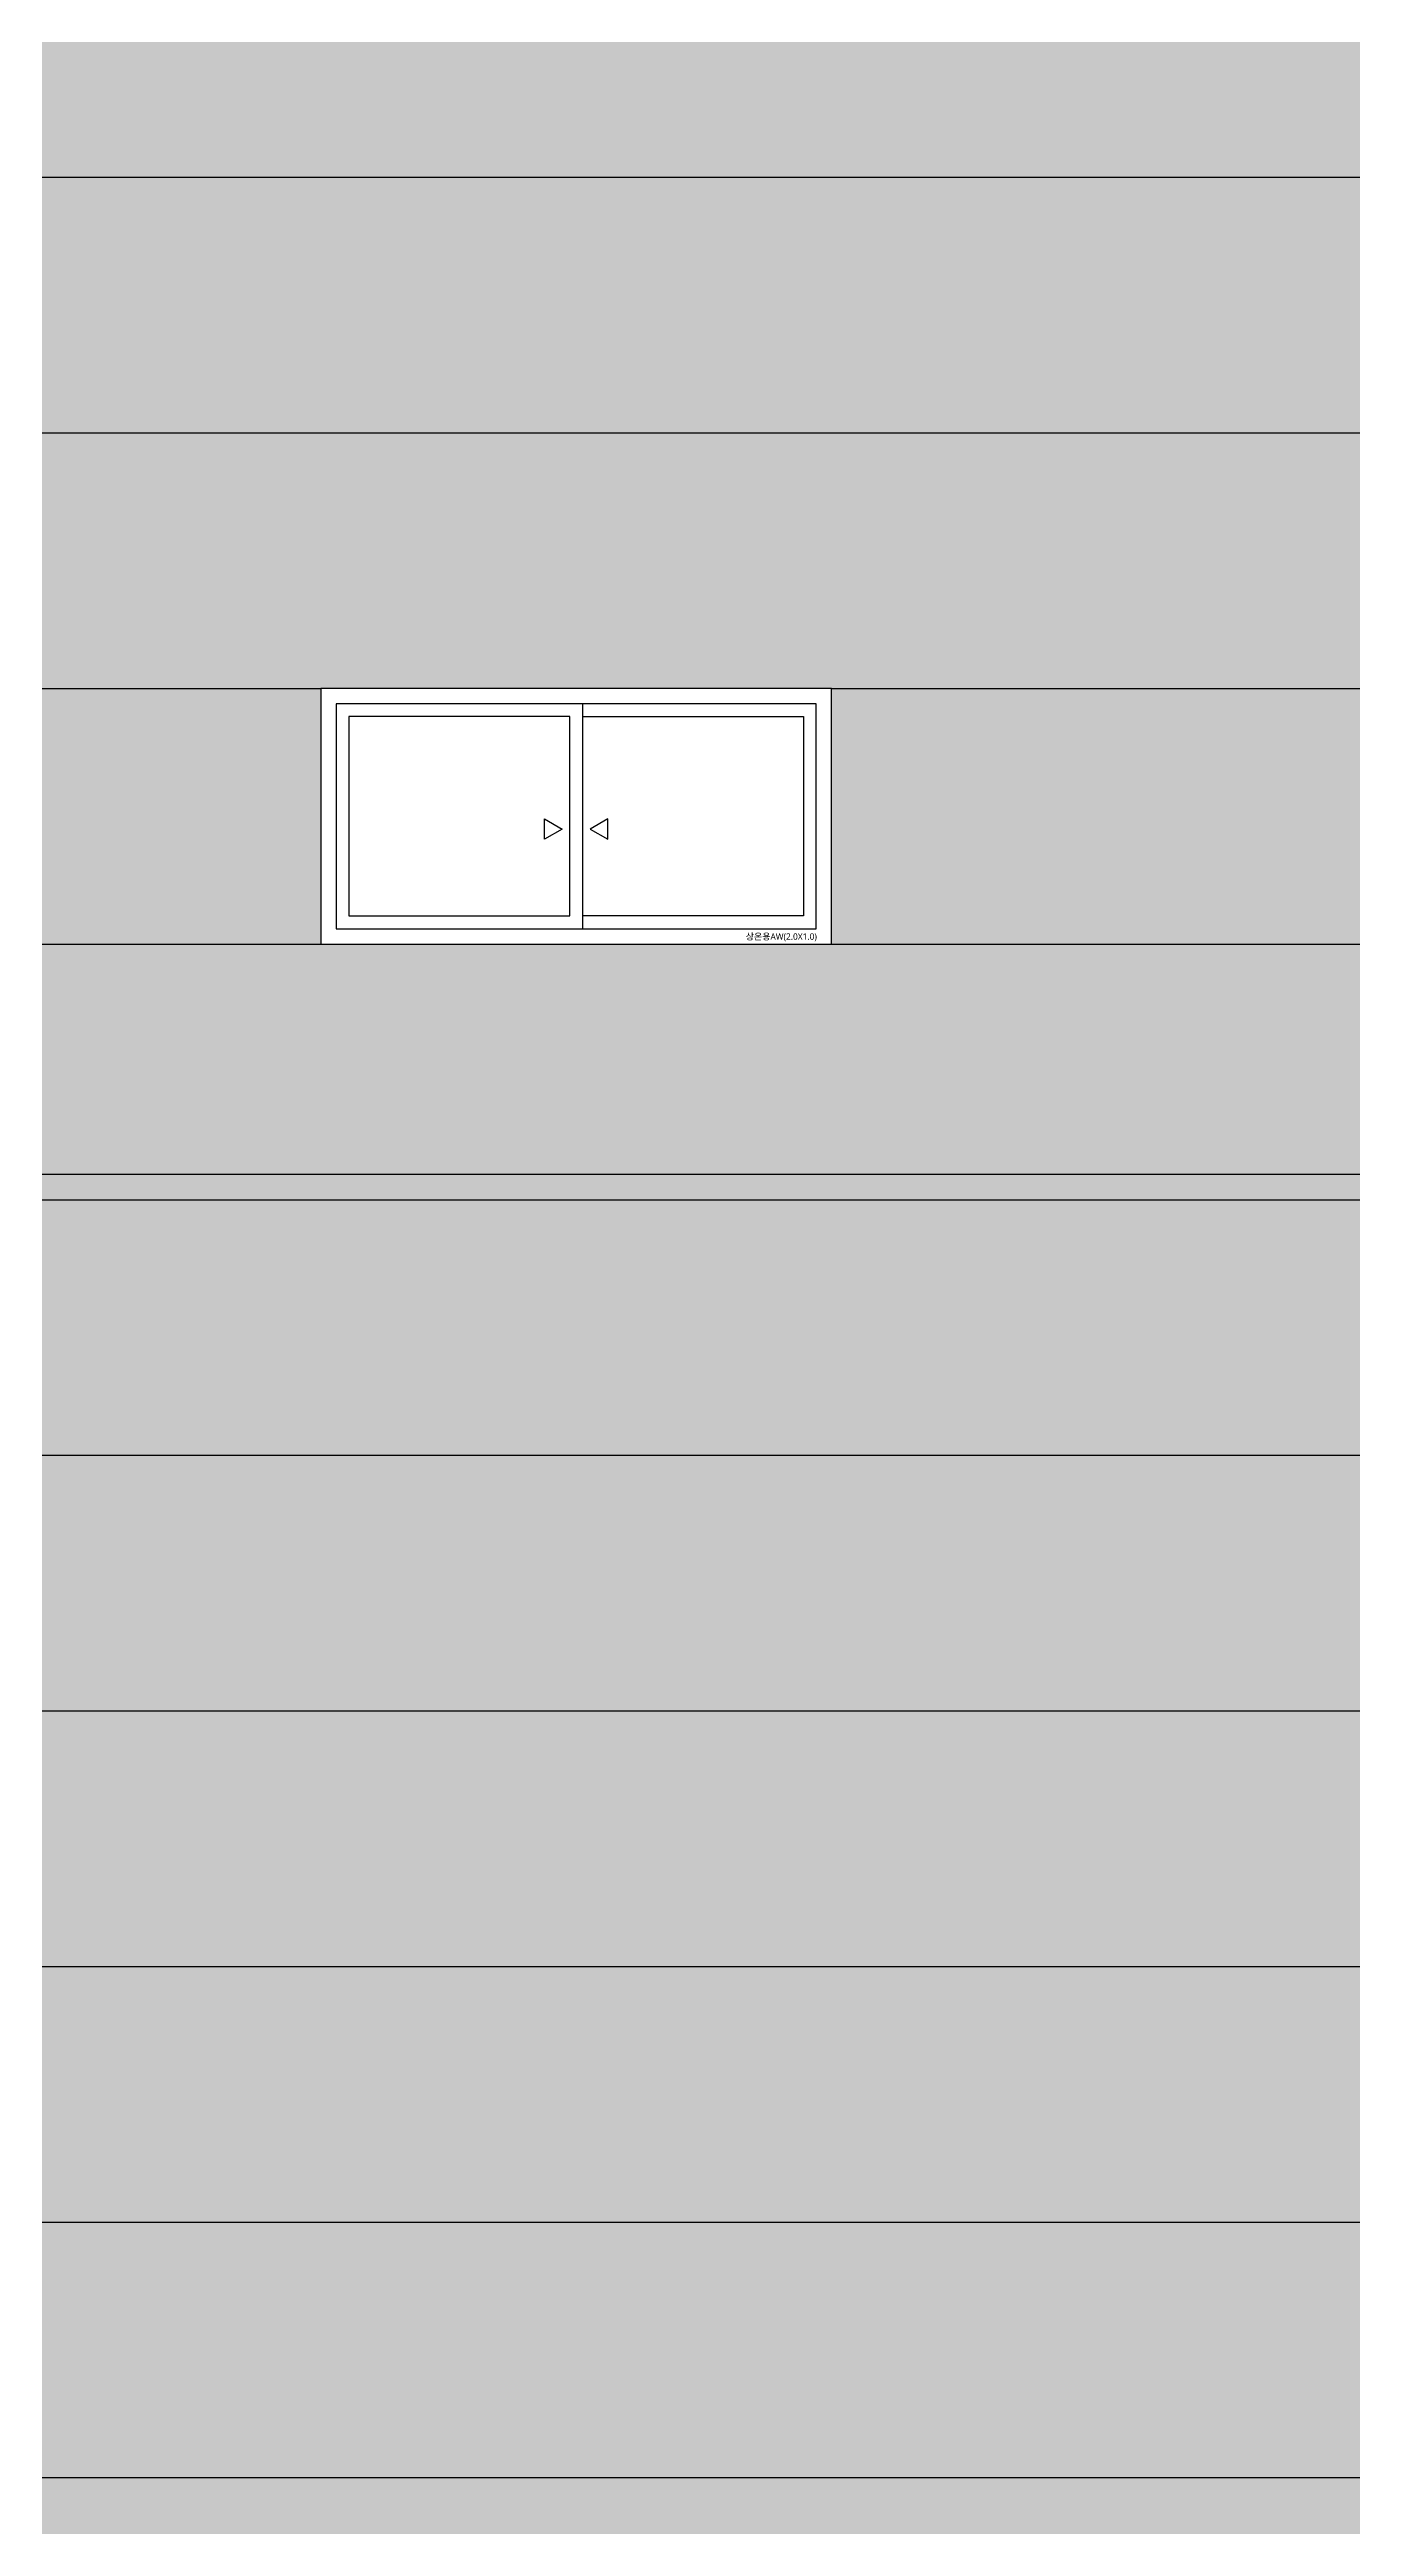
# Model space of a CAD drawing. Header units: millimetres. Extents: x 37653813 to 38677796, y 586285 to 874285.
# Drawn here: x 38251505 to 38256605, y 791351 to 801042 of the extents above; entities that cross this region are included whole.
import ezdxf

# ---------------------------------------------------------------- set-up
doc = ezdxf.new("R2010")
doc.units = ezdxf.units.MM
doc.header["$LTSCALE"] = 1000
doc.header["$MEASUREMENT"] = 0
doc.layers.get('0').update_dxf_attribs({"linetype": 'CONTINUOUS'})
doc.layers.get('Defpoints').update_dxf_attribs({"color": 161, "linetype": 'CONTINUOUS'})
for name, color, linetype in [('cen', 1, 'CONTINUOUS'), ('HAT-253', 253, 'CONTINUOUS'), ('WID', 4, 'CONTINUOUS'), ('WIN-G', 252, 'CONTINUOUS'), ('먹-흰색 255', 255, 'CONTINUOUS')]:
    doc.layers.add(name, color=color, linetype=linetype)
doc.styles.add('나눔바른고딕', font='NanumBarunGothic.ttf')

# ---------------------------------------------------------------- blocks, each defined once
blk = doc.blocks.new('AW(2.0X1.0)')
at = {"ltscale": 1000}
blk.add_wipeout([(887455, -28823.2), (889455, -28823.2), (889455, -27823.2), (887455, -27823.2)], dxfattribs=at).dxf.layer = 'WID'
at = {"layer": 'WID', "ltscale": 1000}
blk.add_line((888480, -27883.2), (888480, -28763.2), dxfattribs=at)
for points in [[(887455, -28823.2), (889455, -28823.2), (889455, -27823.2), (887455, -27823.2)], [(887515, -28763.2), (889395, -28763.2), (889395, -27883.2), (887515, -27883.2)]]:
    blk.add_lwpolyline(points, close=True, dxfattribs=at)
at = {"layer": 'WIN-G'}
for points in [[(888430, -27933.2), (887565, -27933.2), (887565, -28713.2), (888430, -28713.2)], [(888330.7, -28333.2), (888400, -28373.2), (888330.7, -28413.2)], [(888579.3, -28333.2), (888510, -28373.2), (888579.3, -28413.2)]]:
    blk.add_lwpolyline(points, close=True, dxfattribs=at)
blk.add_lwpolyline([(888480, -27933.2), (889345, -27933.2), (889345, -28713.2), (888480, -28713.2)], dxfattribs=at)
at = {"layer": 'Defpoints', "style": '나눔바른고딕'}
blk.add_text('상온용AW(2.0X1.0)', height=25, dxfattribs=at).set_placement((889119, -28806.4))
blk = doc.blocks.new('sdmklfsdfsdf')
at = {"layer": 'cen', "ltscale": 5}
blk.add_line((38172115.7, 796642.5), (38329335, 796642.5), dxfattribs=at)

msp = doc.modelspace()

# ---------------------------------------------------------------- hatches: boundary and pattern name
at = {"layer": '먹-흰색 255', "ltscale": 0.1}
h = msp.add_hatch(dxfattribs=at)
h.set_pattern_fill('DOTS', color=256, scale=3000, angle=-1e-14)
h.paths.add_polyline_path([(38232491.3, 780542.5), (38232491.3, 775542.5), (38305716.3, 775542.5), (38305716.3, 780542.5), (38309116.3, 780542.5), (38309116.3, 825542.5), (38314716.3, 825542.5), (38314716.3, 828142.5), (38231091.3, 828142.5), (38231091.3, 780542.5)])

# ---------------------------------------------------------------- linework, layer by layer
at = {"layer": 'HAT-253', "ltscale": 0.1}
for points in [[(38224641.3, 800542.5), (38309116.3, 800542.5)], [(38224641.3, 799542.5), (38309116.3, 799542.5)], [(38224641.3, 798542.5), (38309116.3, 798542.5)], [(38224641.3, 797542.5), (38309116.3, 797542.5)], [(38224641.3, 796542.5), (38309116.3, 796542.5)], [(38224641.3, 795542.5), (38309116.3, 795542.5)], [(38224641.3, 794542.5), (38309116.3, 794542.5)], [(38224641.3, 793542.5), (38309116.3, 793542.5)], [(38224641.3, 792542.5), (38309116.3, 792542.5)], [(38224641.3, 791542.5), (38309116.3, 791542.5)]]:
    msp.add_lwpolyline(points, dxfattribs=at)

# ---------------------------------------------------------------- next in the draw order: block references
msp.add_blockref('AW(2.0X1.0)', (37365111.3, 826365.7))

# ---------------------------------------------------------------- next in the draw order: block references
msp.add_blockref('sdmklfsdfsdf', (22091, 0))

doc.saveas('drawing.dxf')
